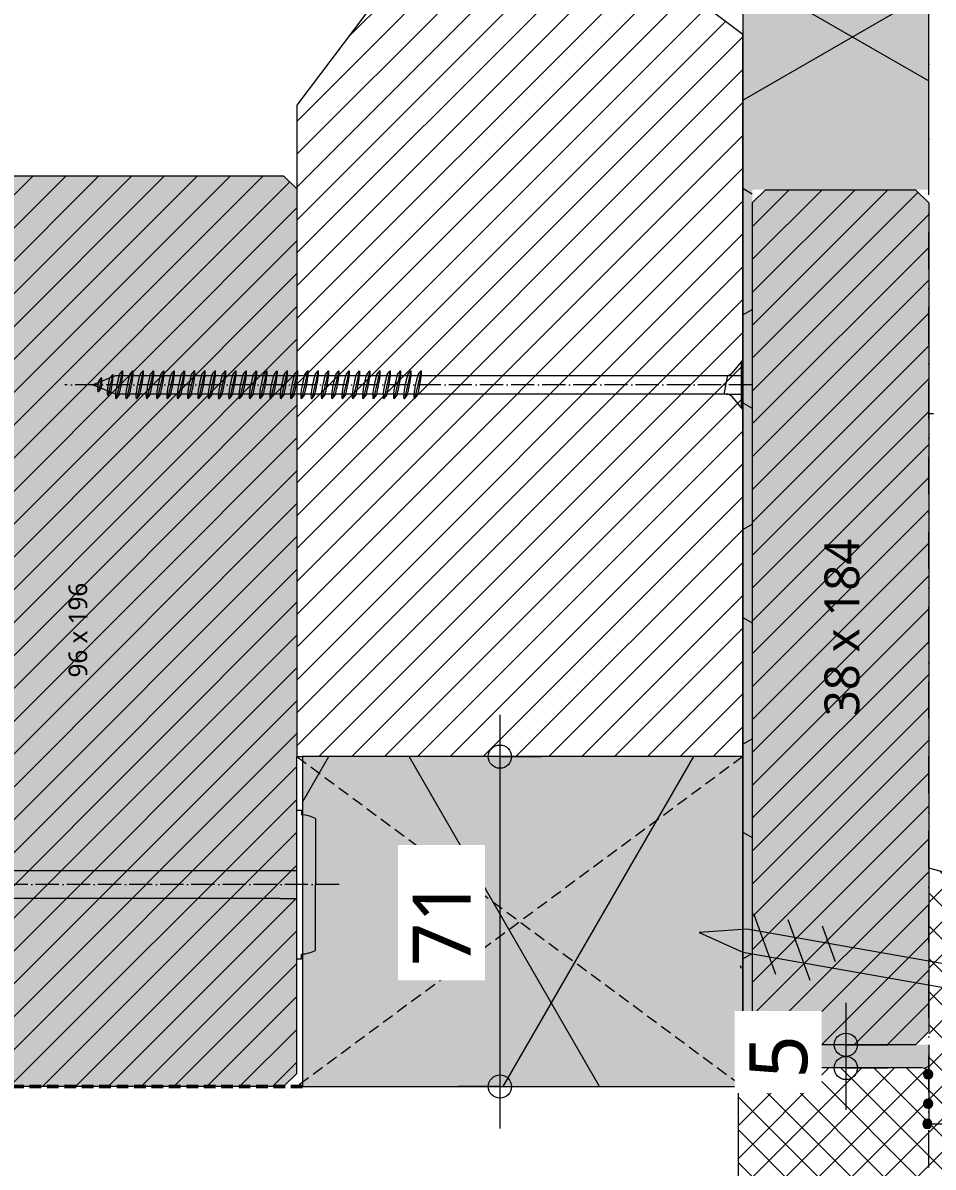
# Model space of a CAD drawing. Header units: millimetres. Extents: x 2927 to 18500, y -7154 to 6447.
# Drawn here: x 5821.5 to 6017.4, y 34 to 280.2 of the extents above; entities that cross this region are included whole.
import ezdxf

# ---------------------------------------------------------------- set-up
doc = ezdxf.new("R2010")
doc.units = ezdxf.units.MM
for name, pattern in [('MV_hartlijn_staal', [6.6, 5, -0.8, 0, -0.8]), ('MV_hidden', [3.75, 2.5, -1.25]), ('MV_stramien', [16, 8, -4, 0, -4])]:
    doc.linetypes.add(name, pattern=pattern)
for name, color, linetype, lineweight in [('A-ANNO-DIMS', 211, 'Continuous', 13), ('A-ANNO-DIMS-5', 211, 'Continuous', 13), ('A-ANNO-NOTE', 131, 'Continuous', 18), ('A-DETL', 90, 'Continuous', 13), ('A-DETL-GENF', 92, 'Continuous', 18), ('A-DETL-MEDM', 33, 'Continuous', 18)]:
    doc.layers.add(name, color=color, linetype=linetype, lineweight=lineweight)
doc.styles.add('Segoe UI', font='segoeui.ttf', dxfattribs={"height": 7.5})
doc.styles.add('Segoe UI_1', font='segoeui.ttf', dxfattribs={"height": 4})
doc.styles.add('Segoe UI_3', font='segoeui.ttf', dxfattribs={"height": 12.5})
doc.dimstyles.new('2_5_mm', dxfattribs={"dimscale": 304.8, "dimtxt": 13.092049, "dimasz": 0.016404, "dimexe": 0.029528, "dimexo": 0.0625, "dimgap": 0.014764, "dimtad": 1, "dimdec": 0, "dimzin": 0, "dimdsep": 46, "dimtxsty": 'Segoe UI_3', "dimblk1": 'DOTBLANK', "dimblk2": 'DOTBLANK', "dimsah": 1, "dimcen": 0.09, "dimdle": 0.029528, "dimazin": 0, "dimtfac": 1, "dimtdec": 4, "dimtix": 1, "dimtmove": 0, "dimatfit": 3, "dimfxl": 0.029528, "dimfxlon": 1, "dimtvp": 1, "dimtfill": 1, "dimtolj": 1, "dimtzin": 0, "dimarcsym": 2})
doc.dimstyles.new('2_5_mm_zonder_komma', dxfattribs={"dimscale": 304.8, "dimtxt": 13.092049, "dimasz": 0.016404, "dimexe": 0.029528, "dimexo": 0.0625, "dimgap": 0.008202, "dimtad": 1, "dimdec": 0, "dimdsep": 46, "dimtxsty": 'Segoe UI_3', "dimblk1": 'DOTBLANK', "dimblk2": 'DOTBLANK', "dimsah": 1, "dimcen": 0.09, "dimdle": 0.029528, "dimazin": 0, "dimtfac": 1, "dimtdec": 4, "dimtix": 1, "dimtmove": 0, "dimatfit": 3, "dimfxl": 0.029528, "dimfxlon": 1, "dimtvp": 1, "dimtfill": 1, "dimtolj": 1, "dimtzin": 0, "dimarcsym": 2})
pattern_1 = [(45, (0, 0), (-3.535534, 3.535534), []), (135, (0, 0), (-3.535534, -3.535534), [])]

# ---------------------------------------------------------------- blocks, each defined once
blk = doc.blocks.new('00 hout_rechthoekig_sls - Vuren 96x196-4309783-Details Domera')
at = {"layer": 'A-DETL-GENF'}
blk.add_hatch(color=256, dxfattribs=at).paths.add_polyline_path([(0, 93.17), (0, 2.83), (2.83, 0), (193.17, 0), (196, 2.83), (196, 93.17), (193.17, 96), (2.83, 96)])
at = {"layer": 'A-DETL-MEDM', "lineweight": 13}
h = blk.add_hatch(dxfattribs=at)
h.set_pattern_fill('FP_218', color=256, style=0, pattern_type=2)
h.set_pattern_definition([(315, (-51.283, 5880.459), (3.535534, 3.535534), [])])
h.paths.add_polyline_path([(0, 93.17), (0, 2.83), (2.83, 0), (193.17, 0), (196, 2.83), (196, 93.17), (193.17, 96), (2.83, 96)])
at = {"layer": 'A-DETL-MEDM'}
for p, q in [((0, 93.17), (2.83, 96)), ((0, 93.17), (2.83, 96)), ((2.83, 96), (193.17, 96)), ((193.17, 96), (196, 93.17)), ((193.17, 96), (196, 93.17)), ((0, 2.83), (0, 93.17)), ((196, 68), (196, 2.83)), ((2.83, 0), (0, 2.83)), ((2.83, 0), (0, 2.83)), ((196, 2.83), (193.17, 0)), ((193.17, 0), (196, 2.83)), ((2.83, 0), (71, 0))]:
    blk.add_line(p, q, dxfattribs=at)
blk = doc.blocks.new('42 isolatie - Type 1-3770195-Details Domera')
at = {"layer": 'A-DETL-GENF'}
blk.add_hatch(color=256, dxfattribs=at).paths.add_polyline_path([(334.58, -40.8), (334.2, -40.3), (333.9, -39.58), (333.79, -38.8), (333.84, -1.91), (333.99, -1.55), (334.21, -1.24), (334.17, -1), (334.16, -0.8), (328.79, -0.85), (328.79, -38.8), (144.79, -38.8), (144.79, -0.8), (0.28, -0.8), (0.28, -38.8), (97.25, -38.8), (95.74, -40.8), (334.2, -40.8)])
at = {"layer": 'A-DETL-GENF', "lineweight": 13}
h = blk.add_hatch(dxfattribs=at)
h.set_pattern_fill('FP_219', color=256, style=0, pattern_type=2)
h.set_pattern_definition([(300, (0, 0), (-34.641, -20), []), (240, (0, 0), (-34.641, 20), [])])
h.paths.add_polyline_path([(334.58, -40.8), (334.2, -40.3), (333.9, -39.58), (333.79, -38.8), (333.84, -1.91), (333.99, -1.55), (334.21, -1.24), (334.17, -1), (334.16, -0.8), (328.79, -0.85), (328.79, -38.8), (144.79, -38.8), (144.79, -0.8), (0.28, -0.8), (0.28, -38.8), (97.25, -38.8), (95.74, -40.8), (334.2, -40.8)])
at = {"layer": 'A-DETL-GENF'}
for p, q in [((144.79, -0.8), (0.28, -0.8)), ((144.79, -0.8), (0.28, -0.8)), ((95.74, -40.8), (111.42, -40.8)), ((95.74, -40.8), (111.42, -40.8)), ((111.42, -40.8), (266.79, -40.8)), ((266.79, -40.8), (308.99, -40.8)), ((308.99, -40.8), (312.42, -40.8)), ((312.42, -40.8), (334.58, -40.8))]:
    blk.add_line(p, q, dxfattribs=at)
blk = doc.blocks.new('42 isolatie - Type 1-3771084-Details Domera')
at = {"layer": 'A-DETL-GENF'}
blk.add_hatch(color=256, dxfattribs=at).paths.add_polyline_path([(95.04, -0.8), (1.28, -0.8), (1.28, -1.8), (1.18, -2.58), (0.88, -3.3), (0.28, -4.01), (0.28, -71.8), (95.04, -71.8)])
at = {"layer": 'A-DETL-GENF', "lineweight": 13}
h = blk.add_hatch(dxfattribs=at)
h.set_pattern_fill('FP_220', color=256, style=0, pattern_type=2)
h.set_pattern_definition([(300, (32.3, -205.2), (-58.89, -34), []), (240, (32.3, -205.2), (-58.89, 34), [])])
h.paths.add_polyline_path([(95.04, -0.8), (1.28, -0.8), (1.28, -1.8), (1.18, -2.58), (0.88, -3.3), (0.28, -4.01), (0.28, -71.8), (95.04, -71.8)])
at = {"layer": 'A-DETL-GENF'}
for p, q in [((95.04, -0.8), (1.28, -0.8)), ((95.04, -0.8), (1.28, -0.8)), ((95.04, -71.8), (95.04, -0.8)), ((95.04, -71.8), (95.04, -0.8)), ((0.28, -4.01), (0.28, -26.18)), ((0.28, -4.01), (0.28, -26.18)), ((0.28, -26.18), (0.28, -29.6)), ((0.28, -26.18), (0.28, -29.6)), ((0.28, -29.6), (0.28, -71.8)), ((0.28, -29.6), (0.28, -71.8)), ((0.28, -71.8), (95.04, -71.8)), ((0.28, -71.8), (95.04, -71.8))]:
    blk.add_line(p, q, dxfattribs=at)
blk = doc.blocks.new('28 schroeven 2D - Verzonken schroef 6_0x140mm-4442754-Details Domera')
at = {"layer": 'A-DETL-GENF', "linetype": 'MV_hartlijn_staal', "lineweight": 13}
blk.add_line((0, -2), (0, 145.9), dxfattribs=at)
at = {"layer": 'A-DETL-GENF', "lineweight": 5}
for p, q in [((-2, 135), (0, 140)), ((-1.52, 138.71), (-0.77, 138.07)), ((1.52, 138), (-1.52, 138.71)), ((0, 140), (2, 135)), ((0.77, 138.64), (1.52, 138)), ((-2.26, 136.66), (-1.51, 136.02)), ((2.26, 135.61), (-2.26, 136.66)), ((1.51, 136.25), (2.26, 135.61)), ((-3, 134.89), (-2.25, 134.25)), ((3, 133.5), (-3, 134.89)), ((-2, 3.55), (-2, 135)), ((2, 135), (2, 3.55)), ((2.25, 134.14), (3, 133.5)), ((-3, 132.68), (-2.25, 132.04)), ((3, 131.28), (-3, 132.68)), ((2.25, 131.92), (3, 131.28)), ((-3, 130.46), (-2.25, 129.82)), ((3, 129.07), (-3, 130.46)), ((-3, 128.25), (-2.25, 127.61)), ((3, 126.85), (-3, 128.25)), ((2.25, 129.71), (3, 129.07)), ((-3, 126.03), (-2.25, 125.39)), ((3, 124.63), (-3, 126.03)), ((2.25, 127.49), (3, 126.85)), ((-3, 123.82), (-2.25, 123.18)), ((3, 122.42), (-3, 123.82)), ((2.25, 125.27), (3, 124.63)), ((-3, 121.6), (-2.25, 120.96)), ((3, 120.2), (-3, 121.6)), ((2.25, 123.06), (3, 122.42)), ((2.25, 120.84), (3, 120.2)), ((-3, 119.38), (-2.25, 118.74)), ((3, 117.99), (-3, 119.38)), ((2.25, 118.63), (3, 117.99)), ((-3, 117.17), (-2.25, 116.53)), ((3, 115.77), (-3, 117.17)), ((2.25, 116.41), (3, 115.77)), ((-3, 114.95), (-2.25, 114.31)), ((3, 113.56), (-3, 114.95)), ((2.25, 114.2), (3, 113.56)), ((-3, 112.74), (-2.25, 112.1)), ((3, 111.34), (-3, 112.74)), ((2.25, 111.98), (3, 111.34)), ((-3, 110.52), (-2.25, 109.88)), ((3, 109.12), (-3, 110.52)), ((2.25, 109.76), (3, 109.12)), ((-3, 108.31), (-2.25, 107.67)), ((3, 106.91), (-3, 108.31)), ((-3, 106.09), (-2.25, 105.45)), ((3, 104.69), (-3, 106.09)), ((2.25, 107.55), (3, 106.91)), ((-3, 103.87), (-2.25, 103.23)), ((3, 102.48), (-3, 103.87)), ((2.25, 105.33), (3, 104.69)), ((-3, 101.66), (-2.25, 101.02)), ((3, 100.26), (-3, 101.66)), ((2.25, 103.12), (3, 102.48)), ((-3, 99.44), (-2.25, 98.8)), ((3, 98.05), (-3, 99.44)), ((2.25, 100.9), (3, 100.26)), ((2.25, 98.69), (3, 98.05)), ((-3, 97.23), (-2.25, 96.59)), ((3, 95.83), (-3, 97.23)), ((2.25, 96.47), (3, 95.83)), ((-3, 95.01), (-2.25, 94.37)), ((3, 93.62), (-3, 95.01)), ((2.25, 94.26), (3, 93.62)), ((-3, 92.8), (-2.25, 92.16)), ((3, 91.4), (-3, 92.8)), ((2.25, 92.04), (3, 91.4)), ((-3, 90.58), (-2.25, 89.94)), ((3, 89.18), (-3, 90.58)), ((2.25, 89.82), (3, 89.18)), ((-3, 88.37), (-2.25, 87.73)), ((3, 86.97), (-3, 88.37)), ((2.25, 87.61), (3, 86.97)), ((-3, 86.15), (-2.25, 85.51)), ((3, 84.75), (-3, 86.15)), ((-3, 83.93), (-2.25, 83.29)), ((3, 82.54), (-3, 83.93)), ((2.25, 85.39), (3, 84.75)), ((-3, 81.72), (-2.25, 81.08)), ((3, 80.32), (-3, 81.72)), ((2.25, 83.18), (3, 82.54)), ((-3, 79.5), (-2.25, 78.86)), ((3, 78.11), (-3, 79.5)), ((2.25, 80.96), (3, 80.32)), ((-3, 77.29), (-2.25, 76.65)), ((3, 75.89), (-3, 77.29)), ((2.25, 78.75), (3, 78.11)), ((2.25, 76.53), (3, 75.89)), ((-3, 75.07), (-2.25, 74.43)), ((3, 73.67), (-3, 75.07)), ((2.25, 74.31), (3, 73.67)), ((-3, 72.86), (-2.25, 72.22)), ((3, 71.46), (-3, 72.86)), ((2.25, 72.1), (3, 71.46)), ((-3, 70.64), (-2.25, 70)), ((3, 69.24), (-3, 70.64)), ((2.25, 69.88), (3, 69.24)), ((-2, 4), (2.03, 3.26)), ((-2.54, 2.4), (-5.4, 0)), ((-5.4, 0), (5.4, 0)), ((-5.04, 0.3), (5.04, 0.3)), ((5.4, 0), (2.54, 2.4))]:
    blk.add_line(p, q, dxfattribs=at)
at = {"layer": 'A-DETL-GENF'}
for p, q in [((-2, 3.55), (-2, 0)), ((2, 3.55), (2, 0))]:
    blk.add_line(p, q, dxfattribs=at)
at = {"layer": 'A-DETL-GENF', "lineweight": 5}
for centre, start, end in [((-3.5, 3.55), 310, 0), ((3.5, 3.55), 180, 230)]:
    blk.add_arc(centre, 1.5, start, end, dxfattribs=at)
for points in [[(-1.52, 138.71), (-1.18, 138.9), (0.77, 138.64)], [(-0.77, 138.07), (1.39, 137.84), (1.52, 138)], [(-2.26, 136.66), (-1.67, 136.92), (1.51, 136.25)], [(-1.51, 136.02), (2.02, 135.36), (2.26, 135.61)], [(-3, 134.89), (-2.17, 135.24), (2.25, 134.14)], [(-2.25, 134.25), (2.66, 133.16), (3, 133.5)], [(-3, 132.68), (-2.17, 133.03), (2.25, 131.92)], [(-3, 130.46), (-2.17, 130.81), (2.25, 129.71)], [(-2.25, 132.04), (2.66, 130.94), (3, 131.28)], [(-3, 128.25), (-2.17, 128.59), (2.25, 127.49)], [(-2.25, 129.82), (2.66, 128.73), (3, 129.07)], [(-3, 126.03), (-2.17, 126.38), (2.25, 125.27)], [(-2.25, 127.61), (2.66, 126.51), (3, 126.85)], [(-3, 123.82), (-2.17, 124.16), (2.25, 123.06)], [(-2.25, 125.39), (2.66, 124.3), (3, 124.63)], [(-2.25, 123.18), (2.66, 122.08), (3, 122.42)], [(-3, 121.6), (-2.17, 121.95), (2.25, 120.84)], [(-2.25, 120.96), (2.66, 119.87), (3, 120.2)], [(-3, 119.38), (-2.17, 119.73), (2.25, 118.63)], [(-2.25, 118.74), (2.66, 117.65), (3, 117.99)], [(-3, 117.17), (-2.17, 117.52), (2.25, 116.41)], [(-2.25, 116.53), (2.66, 115.44), (3, 115.77)], [(-3, 114.95), (-2.17, 115.3), (2.25, 114.2)], [(-2.25, 114.31), (2.66, 113.22), (3, 113.56)], [(-3, 112.74), (-2.17, 113.08), (2.25, 111.98)], [(-2.25, 112.1), (2.66, 111), (3, 111.34)], [(-3, 110.52), (-2.17, 110.87), (2.25, 109.76)], [(-3, 108.31), (-2.17, 108.65), (2.25, 107.55)], [(-2.25, 109.88), (2.66, 108.79), (3, 109.12)], [(-3, 106.09), (-2.17, 106.44), (2.25, 105.33)], [(-2.25, 107.67), (2.66, 106.57), (3, 106.91)], [(-3, 103.87), (-2.17, 104.22), (2.25, 103.12)], [(-2.25, 105.45), (2.66, 104.36), (3, 104.69)], [(-3, 101.66), (-2.17, 102.01), (2.25, 100.9)], [(-2.25, 103.23), (2.66, 102.14), (3, 102.48)], [(-2.25, 101.02), (2.66, 99.93), (3, 100.26)], [(-3, 99.44), (-2.17, 99.79), (2.25, 98.69)], [(-2.25, 98.8), (2.66, 97.71), (3, 98.05)], [(-3, 97.23), (-2.17, 97.57), (2.25, 96.47)], [(-2.25, 96.59), (2.66, 95.49), (3, 95.83)], [(-3, 95.01), (-2.17, 95.36), (2.25, 94.26)], [(-2.25, 94.37), (2.66, 93.28), (3, 93.62)], [(-3, 92.8), (-2.17, 93.14), (2.25, 92.04)], [(-2.25, 92.16), (2.66, 91.06), (3, 91.4)], [(-3, 90.58), (-2.17, 90.93), (2.25, 89.82)], [(-2.25, 89.94), (2.66, 88.85), (3, 89.18)], [(-3, 88.37), (-2.17, 88.71), (2.25, 87.61)], [(-3, 86.15), (-2.17, 86.5), (2.25, 85.39)], [(-2.25, 87.73), (2.66, 86.63), (3, 86.97)], [(-3, 83.93), (-2.17, 84.28), (2.25, 83.18)], [(-2.25, 85.51), (2.66, 84.42), (3, 84.75)], [(-3, 81.72), (-2.17, 82.07), (2.25, 80.96)], [(-2.25, 83.29), (2.66, 82.2), (3, 82.54)], [(-3, 79.5), (-2.17, 79.85), (2.25, 78.75)], [(-2.25, 81.08), (2.66, 79.98), (3, 80.32)], [(-2.25, 78.86), (2.66, 77.77), (3, 78.11)], [(-3, 77.29), (-2.17, 77.63), (2.25, 76.53)], [(-2.25, 76.65), (2.66, 75.55), (3, 75.89)], [(-3, 75.07), (-2.17, 75.42), (2.25, 74.31)], [(-2.25, 74.43), (2.66, 73.34), (3, 73.67)], [(-3, 72.86), (-2.17, 73.2), (2.25, 72.1)], [(-2.25, 72.22), (2.66, 71.12), (3, 71.46)], [(-3, 70.64), (-2.17, 70.99), (2.25, 69.88)], [(-2.25, 70), (2.66, 68.91), (3, 69.24)]]:
    blk.add_open_spline(points, degree=2, dxfattribs=at)
blk = doc.blocks.new('28 schroeven 2D - Tellerkop-schroef 8_0x280mm-4442691-Details Domera')
at = {"layer": 'A-DETL-GENF', "linetype": 'MV_hartlijn_staal', "lineweight": 13}
blk.add_line((0, -9.1), (0, 285.9), dxfattribs=at)
at = {"layer": 'A-DETL-GENF', "lineweight": 5}
for p, q in [((-3, 275), (0, 280)), ((-2.52, 278.71), (-1.77, 278.07)), ((2.52, 277.54), (-2.52, 278.71)), ((0, 280), (3, 275)), ((-3.26, 276.66), (-2.51, 276.02)), ((3.26, 275.14), (-3.26, 276.66)), ((1.77, 278.18), (2.52, 277.54)), ((2.51, 275.78), (3.26, 275.14)), ((-4, 274.89), (-3.25, 274.25)), ((4, 273.03), (-4, 274.89)), ((-3, 3.55), (-3, 275)), ((3, 275), (3, 3.55)), ((3.25, 273.67), (4, 273.03)), ((-4, 269.63), (-3.25, 268.99)), ((4, 267.77), (-4, 269.63)), ((3.25, 268.41), (4, 267.77)), ((-4, 264.37), (-3.25, 263.73)), ((4, 262.5), (-4, 264.37)), ((3.25, 263.14), (4, 262.5)), ((-4, 259.1), (-3.25, 258.46)), ((4, 257.24), (-4, 259.1)), ((3.25, 257.88), (4, 257.24)), ((-4, 253.84), (-3.25, 253.2)), ((4, 251.97), (-4, 253.84)), ((3.25, 252.61), (4, 251.97)), ((-4, 248.57), (-3.25, 247.93)), ((4, 246.71), (-4, 248.57)), ((3.25, 247.35), (4, 246.71)), ((-4, 243.31), (-3.25, 242.67)), ((4, 241.45), (-4, 243.31)), ((3.25, 242.09), (4, 241.45)), ((-4, 238.04), (-3.25, 237.4)), ((4, 236.18), (-4, 238.04)), ((3.25, 236.82), (4, 236.18)), ((-4, 232.78), (-3.25, 232.14)), ((4, 230.92), (-4, 232.78)), ((3.25, 231.56), (4, 230.92)), ((-4, 227.51), (-3.25, 226.87)), ((4, 225.65), (-4, 227.51)), ((3.25, 226.29), (4, 225.65)), ((-4, 222.25), (-3.25, 221.61)), ((4, 220.39), (-4, 222.25)), ((3.25, 221.03), (4, 220.39)), ((-4, 216.99), (-3.25, 216.35)), ((4, 215.12), (-4, 216.99)), ((3.25, 215.76), (4, 215.12)), ((-4, 211.72), (-3.25, 211.08)), ((4, 209.86), (-4, 211.72)), ((3.25, 210.5), (4, 209.86)), ((-4, 206.46), (-3.25, 205.82)), ((4, 204.59), (-4, 206.46)), ((3.25, 205.23), (4, 204.59)), ((-4, 201.19), (-3.25, 200.55)), ((4, 199.33), (-4, 201.19)), ((3.25, 199.97), (4, 199.33)), ((-4, 195.93), (-3.25, 195.29)), ((4, 194.07), (-4, 195.93)), ((3.25, 194.71), (4, 194.07)), ((-4, 190.66), (-3.25, 190.02)), ((4, 188.8), (-4, 190.66)), ((3.25, 189.44), (4, 188.8)), ((-4, 185.4), (-3.25, 184.76)), ((4, 183.54), (-4, 185.4)), ((3.25, 184.18), (4, 183.54)), ((-4, 180.13), (-3.25, 179.49)), ((4, 178.27), (-4, 180.13)), ((3.25, 178.91), (4, 178.27)), ((-4, 174.87), (-3.25, 174.23)), ((4, 173.01), (-4, 174.87)), ((3.25, 173.65), (4, 173.01)), ((-4, 169.61), (-3.25, 168.97)), ((4, 167.74), (-4, 169.61)), ((3.25, 168.38), (4, 167.74)), ((-4, 164.34), (-3.25, 163.7)), ((4, 162.48), (-4, 164.34)), ((3.25, 163.12), (4, 162.48)), ((-4, 159.08), (-3.25, 158.44)), ((4, 157.21), (-4, 159.08)), ((3.25, 157.85), (4, 157.21)), ((-4, 153.81), (-3.25, 153.17)), ((4, 151.95), (-4, 153.81)), ((3.25, 152.59), (4, 151.95)), ((-4, 148.55), (-3.25, 147.91)), ((4, 146.69), (-4, 148.55)), ((3.25, 147.33), (4, 146.69)), ((-4, 143.28), (-3.25, 142.64)), ((4, 141.42), (-4, 143.28)), ((3.25, 142.06), (4, 141.42)), ((-4, 138.02), (-3.25, 137.38)), ((4, 136.16), (-4, 138.02)), ((3.25, 136.8), (4, 136.16)), ((-4, 132.76), (-3.25, 132.12)), ((4, 130.89), (-4, 132.76)), ((3.25, 131.53), (4, 130.89)), ((-4, 127.49), (-3.25, 126.85)), ((4, 125.63), (-4, 127.49)), ((3.25, 126.27), (4, 125.63)), ((-4, 122.23), (-3.25, 121.59)), ((4, 120.36), (-4, 122.23)), ((3.25, 121), (4, 120.36)), ((-4, 116.96), (-3.25, 116.32)), ((4, 115.1), (-4, 116.96)), ((3.25, 115.74), (4, 115.1)), ((-4, 111.7), (-3.25, 111.06)), ((4, 109.84), (-4, 111.7)), ((3.25, 110.48), (4, 109.84)), ((-4, 106.43), (-3.25, 105.79)), ((4, 104.57), (-4, 106.43)), ((3.25, 105.21), (4, 104.57)), ((-4, 101.17), (-3.25, 100.53)), ((4, 99.31), (-4, 101.17)), ((3.25, 99.95), (4, 99.31)), ((-4, 95.9), (-3.25, 95.26)), ((4, 94.04), (-4, 95.9)), ((3.25, 94.68), (4, 94.04)), ((-4, 90.64), (-3.25, 90)), ((4, 88.78), (-4, 90.64)), ((3.25, 89.42), (4, 88.78)), ((-16, 0), (16, 0)), ((-16, 0), (-16, -1)), ((16, 0), (16, -1)), ((-16, -1), (-15, -1)), ((16, -1), (15, -1)), ((-14.2, -4), (0, -4)), ((14.2, -4), (0, -4))]:
    blk.add_line(p, q, dxfattribs=at)
at = {"layer": 'A-DETL-GENF'}
for p, q in [((-3, 3.55), (-3, 0)), ((3, 3.55), (3, 0))]:
    blk.add_line(p, q, dxfattribs=at)
at = {"layer": 'A-DETL-GENF', "lineweight": 5}
for centre, start, end in [((-6.79, -0.41), 184.1259, 205.8741), ((6.79, -0.41), 334.1259, 355.8741)]:
    blk.add_arc(centre, 8.23, start, end, dxfattribs=at)
for points in [[(-2.52, 278.71), (-1.85, 279.01), (1.77, 278.18)], [(-3.26, 276.66), (-2.34, 277.03), (2.51, 275.78)], [(-2.51, 276.02), (2.88, 274.77), (3.26, 275.14)], [(-1.77, 278.07), (2.25, 277.26), (2.52, 277.54)], [(-4, 274.89), (-2.83, 275.35), (3.25, 273.67)], [(-3.25, 274.25), (3.51, 272.58), (4, 273.03)], [(-4, 269.63), (-2.83, 270.08), (3.25, 268.41)], [(-3.25, 268.99), (3.51, 267.31), (4, 267.77)], [(-4, 264.37), (-2.83, 264.82), (3.25, 263.14)], [(-3.25, 263.73), (3.51, 262.05), (4, 262.5)], [(-4, 259.1), (-2.83, 259.55), (3.25, 257.88)], [(-3.25, 258.46), (3.51, 256.78), (4, 257.24)], [(-4, 253.84), (-2.83, 254.29), (3.25, 252.61)], [(-3.25, 253.2), (3.51, 251.52), (4, 251.97)], [(-4, 248.57), (-2.83, 249.02), (3.25, 247.35)], [(-3.25, 247.93), (3.51, 246.25), (4, 246.71)], [(-4, 243.31), (-2.83, 243.76), (3.25, 242.09)], [(-3.25, 242.67), (3.51, 240.99), (4, 241.45)], [(-4, 238.04), (-2.83, 238.5), (3.25, 236.82)], [(-3.25, 237.4), (3.51, 235.73), (4, 236.18)], [(-4, 232.78), (-2.83, 233.23), (3.25, 231.56)], [(-3.25, 232.14), (3.51, 230.46), (4, 230.92)], [(-4, 227.51), (-2.83, 227.97), (3.25, 226.29)], [(-3.25, 226.87), (3.51, 225.2), (4, 225.65)], [(-4, 222.25), (-2.83, 222.7), (3.25, 221.03)], [(-3.25, 221.61), (3.51, 219.93), (4, 220.39)], [(-4, 216.99), (-2.83, 217.44), (3.25, 215.76)], [(-3.25, 216.35), (3.51, 214.67), (4, 215.12)], [(-4, 211.72), (-2.83, 212.17), (3.25, 210.5)], [(-3.25, 211.08), (3.51, 209.4), (4, 209.86)], [(-4, 206.46), (-2.83, 206.91), (3.25, 205.23)], [(-3.25, 205.82), (3.51, 204.14), (4, 204.59)], [(-4, 201.19), (-2.83, 201.65), (3.25, 199.97)], [(-3.25, 200.55), (3.51, 198.87), (4, 199.33)], [(-4, 195.93), (-2.83, 196.38), (3.25, 194.71)], [(-3.25, 195.29), (3.51, 193.61), (4, 194.07)], [(-4, 190.66), (-2.83, 191.12), (3.25, 189.44)], [(-3.25, 190.02), (3.51, 188.35), (4, 188.8)], [(-4, 185.4), (-2.83, 185.85), (3.25, 184.18)], [(-3.25, 184.76), (3.51, 183.08), (4, 183.54)], [(-4, 180.13), (-2.83, 180.59), (3.25, 178.91)], [(-3.25, 179.49), (3.51, 177.82), (4, 178.27)], [(-4, 174.87), (-2.83, 175.32), (3.25, 173.65)], [(-3.25, 174.23), (3.51, 172.55), (4, 173.01)], [(-4, 169.61), (-2.83, 170.06), (3.25, 168.38)], [(-3.25, 168.97), (3.51, 167.29), (4, 167.74)], [(-4, 164.34), (-2.83, 164.79), (3.25, 163.12)], [(-3.25, 163.7), (3.51, 162.02), (4, 162.48)], [(-4, 159.08), (-2.83, 159.53), (3.25, 157.85)], [(-3.25, 158.44), (3.51, 156.76), (4, 157.21)], [(-4, 153.81), (-2.83, 154.27), (3.25, 152.59)], [(-3.25, 153.17), (3.51, 151.5), (4, 151.95)], [(-4, 148.55), (-2.83, 149), (3.25, 147.33)], [(-3.25, 147.91), (3.51, 146.23), (4, 146.69)], [(-4, 143.28), (-2.83, 143.74), (3.25, 142.06)], [(-3.25, 142.64), (3.51, 140.97), (4, 141.42)], [(-4, 138.02), (-2.83, 138.47), (3.25, 136.8)], [(-3.25, 137.38), (3.51, 135.7), (4, 136.16)], [(-4, 132.76), (-2.83, 133.21), (3.25, 131.53)], [(-3.25, 132.12), (3.51, 130.44), (4, 130.89)], [(-4, 127.49), (-2.83, 127.94), (3.25, 126.27)], [(-3.25, 126.85), (3.51, 125.17), (4, 125.63)], [(-4, 122.23), (-2.83, 122.68), (3.25, 121)], [(-3.25, 121.59), (3.51, 119.91), (4, 120.36)], [(-4, 116.96), (-2.83, 117.41), (3.25, 115.74)], [(-3.25, 116.32), (3.51, 114.64), (4, 115.1)], [(-4, 111.7), (-2.83, 112.15), (3.25, 110.48)], [(-3.25, 111.06), (3.51, 109.38), (4, 109.84)], [(-4, 106.43), (-2.83, 106.89), (3.25, 105.21)], [(-3.25, 105.79), (3.51, 104.12), (4, 104.57)], [(-4, 101.17), (-2.83, 101.62), (3.25, 99.95)], [(-3.25, 100.53), (3.51, 98.85), (4, 99.31)], [(-4, 95.9), (-2.83, 96.36), (3.25, 94.68)], [(-3.25, 95.26), (3.51, 93.59), (4, 94.04)], [(-4, 90.64), (-2.83, 91.09), (3.25, 89.42)], [(-3.25, 90), (3.51, 88.32), (4, 88.78)]]:
    blk.add_open_spline(points, degree=2, dxfattribs=at)
blk = doc.blocks.new('00 hout_rechthoekig_sls - SLS 38x184-V184-Details Domera')
at = {"layer": 'A-DETL-GENF'}
blk.add_hatch(color=256, dxfattribs=at).paths.add_polyline_path([(184, 35.17), (181.17, 38), (2.83, 38), (0, 35.17), (0, 2.83), (2.83, 0), (181.17, 0), (184, 2.83)])
at = {"layer": 'A-DETL-MEDM', "lineweight": 13}
h = blk.add_hatch(dxfattribs=at)
h.set_pattern_fill('FP_229', color=256, style=0, pattern_type=2)
h.set_pattern_definition([(135, (244.283, -5978.459), (-3.535534, -3.535534), [])])
h.paths.add_polyline_path([(184, 35.17), (181.17, 38), (2.83, 38), (0, 35.17), (0, 2.83), (2.83, 0), (181.17, 0), (184, 2.83)])
at = {"layer": 'A-DETL-MEDM'}
for p, q in [((0, 35.17), (2.83, 38)), ((0, 35.17), (2.83, 38)), ((2.83, 38), (181.17, 38)), ((181.17, 38), (184, 35.17)), ((181.17, 38), (184, 35.17)), ((0, 2.83), (0, 35.17)), ((184, 35.17), (184, 2.83)), ((2.83, 0), (0, 2.83)), ((2.83, 0), (0, 2.83)), ((184, 2.83), (181.17, 0)), ((181.17, 0), (184, 2.83)), ((2.83, 0), (155.79, 0)), ((155.79, 0), (167.98, 0)), ((167.98, 0), (181.17, 0))]:
    blk.add_line(p, q, dxfattribs=at)
blk = doc.blocks.new('28 schroef - 5_0x80-3186763-Details Domera')
at = {"layer": 'A-DETL-GENF', "lineweight": 13}
h = blk.add_hatch(dxfattribs=at)
h.set_pattern_fill('FP_90', color=256, style=0, pattern_type=2)
h.set_pattern_definition([(120, (0, 0), (-11.2583, -6.5), [])])
h.paths.add_polyline_path([(70, -6), (70, 6), (50, 6), (50, -6)])
h = blk.add_hatch(dxfattribs=at)
h.set_pattern_fill('FP_91', color=256, style=0, pattern_type=2)
h.set_pattern_definition([(120, (7.5, 0), (-11.2583, -6.5), [])])
h.paths.add_polyline_path([(70, -6), (70, 6), (50, 6), (50, -6)])
for p, q in [((0, 6), (0, -6)), ((5, 2.5), (0, 6)), ((70, 2.5), (5, 2.5)), ((80, 0), (70, 2.5)), ((70, -2.5), (80, 0)), ((0, -6), (5, -2.5)), ((5, -2.5), (70, -2.5))]:
    blk.add_line(p, q, dxfattribs=at)
blk = doc.blocks.new('DIMBLOCK209-Details Domera')
at = {"layer": 'A-ANNO-DIMS-5'}
for p, q in [((5924.17, 131.28), (5924.17, 42.28)), ((5924.17, 122.28), (5915.17, 122.28)), ((5924.17, 122.28), (5933.17, 122.28)), ((5924.17, 51.28), (5915.17, 51.28)), ((5924.17, 51.28), (5933.17, 51.28))]:
    blk.add_line(p, q, dxfattribs=at)
for centre in [(5924.17, 122.28), (5924.17, 51.28)]:
    blk.add_circle(centre, 2.5, dxfattribs=at)
at = {"layer": 'A-ANNO-DIMS-5', "color": 0, "insert": (5905.36, 77.26), "char_height": 12.5, "width": 22.8516, "attachment_point": 1, "rotation": 90, "line_spacing_factor": 1.142579, "style": 'Segoe UI_3', "bg_fill": 3, "box_fill_scale": 1.25, "bg_fill_color": 9, "bg_fill_true_color": 13158600, "bg_fill_transparency": 0}
blk.add_mtext('71', dxfattribs=at)
blk = doc.blocks.new('_DotBlank')
at = {"color": 0, "linetype": 'ByBlock', "lineweight": -2}
blk.add_line((-0.5, 0), (-1, 0), dxfattribs=at)
blk.add_circle((0, 0), 0.5, dxfattribs=at)
blk = doc.blocks.new('DIMBLOCK233-Details Domera')
at = {"layer": 'A-ANNO-DIMS-5'}
for p, q in [((5998.62, 69.28), (5998.62, 46.28)), ((5998.62, 60.28), (5989.62, 60.28)), ((5998.62, 60.28), (6007.62, 60.28)), ((5998.62, 55.28), (5989.62, 55.28)), ((5998.62, 55.28), (6007.62, 55.28))]:
    blk.add_line(p, q, dxfattribs=at)
for centre in [(5998.62, 60.28), (5998.62, 55.28)]:
    blk.add_circle(centre, 2.5, dxfattribs=at)
at = {"layer": 'A-ANNO-DIMS-5', "color": 0, "insert": (5977.82, 53.02), "char_height": 12.5, "width": 11.4258, "attachment_point": 1, "rotation": 90, "line_spacing_factor": 1.142579, "style": 'Segoe UI_3', "bg_fill": 3, "box_fill_scale": 1.25, "bg_fill_color": 9, "bg_fill_true_color": 13158600, "bg_fill_transparency": 0}
blk.add_mtext('5', dxfattribs=at)

msp = doc.modelspace()

# ---------------------------------------------------------------- hatches: boundary and pattern name
at = {"layer": 'A-DETL-GENF', "lineweight": 13}
h = msp.add_hatch(dxfattribs=at)
h.set_pattern_fill('FP_10', color=250, style=0, pattern_type=2)
h.set_pattern_definition([(45, (0, 0), (-3.535534, 3.535534), [])])
h.paths.add_polyline_path([(5881.7, 122.28), (5976.46, 122.28), (5976.46, 277.66), (5922.54, 318.28), (5880.46, 262.43), (5880.46, 122.28)])
h = msp.add_hatch(dxfattribs=at)
h.set_pattern_fill('FP_12', color=250, style=0, pattern_type=2)
h.set_pattern_definition(pattern_1)
h.paths.add_polyline_path([(6021.47, 43.28), (6021.5, 43.54), (6021.6, 43.78), (6021.76, 43.99), (6021.97, 44.15), (6022.21, 44.25), (6022.47, 44.28), (6022.73, 44.25), (6022.97, 44.15), (6023.18, 43.99), (6023.34, 43.78), (6023.44, 43.54), (6023.47, 43.28), (6027.79, 43.28), (6027.83, 43.54), (6027.93, 43.78), (6028.08, 43.99), (6028.29, 44.15), (6028.61, 44.26), (6028.79, 44.28), (6029.05, 44.25), (6029.29, 44.15), (6029.5, 43.99), (6029.66, 43.78), (6029.76, 43.54), (6029.79, 43.28), (6034.11, 43.28), (6034.15, 43.54), (6034.25, 43.78), (6034.41, 43.99), (6034.61, 44.15), (6034.86, 44.25), (6035.11, 44.28), (6035.37, 44.25), (6035.61, 44.15), (6035.82, 43.99), (6035.98, 43.78), (6036.08, 43.54), (6036.11, 43.28), (6040.44, 43.28), (6040.47, 43.54), (6040.57, 43.78), (6040.73, 43.99), (6040.94, 44.15), (6041.18, 44.25), (6041.44, 44.28), (6041.69, 44.25), (6041.94, 44.15), (6042.14, 43.99), (6042.3, 43.78), (6042.4, 43.54), (6042.44, 43.28), (6044.46, 43.28), (6044.46, 46.61), (6044.33, 46.6), (6044.07, 46.63), (6043.83, 46.73), (6043.63, 46.89), (6043.47, 47.1), (6043.37, 47.34), (6043.33, 47.6), (6043.37, 47.86), (6043.47, 48.1), (6043.63, 48.3), (6043.83, 48.46), (6044.07, 48.56), (6044.46, 48.61), (6044.46, 52.94), (6044.33, 52.92), (6044.07, 52.95), (6043.83, 53.05), (6043.63, 53.21), (6043.47, 53.42), (6043.37, 53.66), (6043.33, 53.92), (6043.37, 54.18), (6043.47, 54.42), (6043.63, 54.63), (6043.83, 54.78), (6044.07, 54.88), (6044.46, 54.92), (6044.46, 90.78), (6016.46, 98.28), (6016.46, 54.9), (6016.59, 54.88), (6016.83, 54.78), (6017.04, 54.63), (6017.2, 54.42), (6017.3, 54.18), (6017.33, 53.92), (6017.3, 53.66), (6017.2, 53.42), (6017.04, 53.21), (6016.83, 53.05), (6016.46, 52.92), (6016.46, 48.58), (6016.59, 48.56), (6016.83, 48.46), (6017.04, 48.3), (6017.2, 48.1), (6017.3, 47.86), (6017.33, 47.6), (6017.3, 47.34), (6017.2, 47.1), (6017.04, 46.89), (6016.83, 46.73), (6016.46, 46.6), (6016.46, 44.23), (6016.65, 44.15), (6016.85, 43.99), (6017.04, 43.72), (6017.11, 43.54), (6017.15, 43.28)])
h = msp.add_hatch(dxfattribs=at)
h.set_pattern_fill('FP_12', color=250, style=0, pattern_type=2)
h.set_pattern_definition(pattern_1)
h.paths.add_polyline_path([(6037.96, -11.72), (6038.35, -11.67), (6038.71, -11.52), (6039.02, -11.28), (6039.34, -10.78), (6039.41, -10.61), (6039.46, -10.22), (6039.46, 18.62), (6087.46, 18.62), (6087.98, 18.69), (6088.46, 18.89), (6088.87, 19.2), (6089.19, 19.62), (6089.39, 20.1), (6089.46, 20.62), (6089.46, 52.28), (6089.36, 53.06), (6089.06, 53.78), (6088.58, 54.4), (6087.96, 54.88), (6087.24, 55.18), (6086.46, 55.28), (6045.57, 55.23), (6045.04, 54.95), (6044.85, 54.78), (6045.15, 54.48), (6045.2, 54.42), (6045.3, 54.18), (6045.33, 53.92), (6045.3, 53.66), (6045.2, 53.42), (6045.04, 53.21), (6044.83, 53.05), (6044.46, 52.92), (6044.46, 48.58), (6044.59, 48.56), (6044.83, 48.46), (6045.08, 48.25), (6045.2, 48.1), (6045.3, 47.86), (6045.33, 47.6), (6045.3, 47.34), (6045.2, 47.1), (6044.9, 46.78), (6044.83, 46.73), (6044.46, 46.6), (6044.46, 43.28), (6042.44, 43.28), (6042.4, 43.02), (6042.3, 42.78), (6042.14, 42.58), (6041.94, 42.42), (6041.69, 42.32), (6041.44, 42.28), (6041.18, 42.32), (6040.94, 42.42), (6040.73, 42.58), (6040.57, 42.78), (6040.47, 43.02), (6040.44, 43.28), (6036.11, 43.28), (6036.08, 43.02), (6035.98, 42.78), (6035.82, 42.58), (6035.61, 42.42), (6035.37, 42.32), (6035.11, 42.28), (6034.86, 42.32), (6034.61, 42.42), (6034.41, 42.58), (6034.25, 42.78), (6034.15, 43.02), (6034.11, 43.28), (6029.79, 43.28), (6029.76, 43.02), (6029.66, 42.78), (6029.5, 42.58), (6029.29, 42.42), (6029.05, 42.32), (6028.61, 42.31), (6028.53, 42.32), (6028.29, 42.42), (6028.08, 42.58), (6027.93, 42.78), (6027.83, 43.02), (6027.79, 43.28), (6023.47, 43.28), (6023.44, 43.02), (6023.34, 42.78), (6023.18, 42.58), (6022.97, 42.42), (6022.73, 42.32), (6022.47, 42.28), (6022.21, 42.32), (6021.97, 42.42), (6021.76, 42.58), (6021.6, 42.78), (6021.5, 43.02), (6021.47, 43.28), (6017.15, 43.28), (6017.11, 43.02), (6016.97, 42.73), (6016.85, 42.58), (6016.46, 42.34), (6016.41, 42.32), (6016.15, 42.28), (6015.74, 42.38), (6015.65, 42.42), (6015.44, 42.58), (6015.28, 42.78), (6015.18, 43.02), (6015.15, 43.28), (6015.23, 43.67), (6015.33, 43.85), (6015.47, 44.01), (6015.65, 44.15), (6016.07, 44.27), (6016.34, 44.26), (6016.46, 44.28), (6016.46, 46.61), (6016.33, 46.6), (6016.04, 46.65), (6015.83, 46.73), (6015.63, 46.89), (6015.47, 47.1), (6015.37, 47.34), (6015.33, 47.6), (6015.37, 47.86), (6015.47, 48.1), (6015.63, 48.3), (6015.83, 48.46), (6016.07, 48.56), (6016.46, 48.61), (6016.46, 52.94), (6016.33, 52.92), (6016.07, 52.95), (6015.83, 53.05), (6015.63, 53.21), (6015.47, 53.42), (6015.37, 53.66), (6015.33, 53.92), (6015.37, 54.18), (6015.47, 54.42), (6015.72, 54.7), (6015.97, 54.88), (6015.71, 55.08), (6015.35, 55.23), (6014.96, 55.28), (5978.46, 55.28), (5977.68, 55.18), (5976.96, 54.88), (5976.34, 54.4), (5975.86, 53.78), (5975.56, 53.06), (5975.46, 52.28), (5975.46, -8.72), (5975.56, -9.49), (5975.86, -10.22), (5976.34, -10.84), (5976.96, -11.32), (5977.68, -11.61), (5978.46, -11.72), (6028.61, -11.72)])
at = {"layer": 'A-DETL-GENF'}
for points in [[(6016.33, 52.92), (6016.59, 52.95), (6016.83, 53.05), (6017.04, 53.21), (6017.2, 53.42), (6017.3, 53.66), (6017.33, 53.92), (6017.3, 54.18), (6017.2, 54.42), (6017.04, 54.63), (6016.83, 54.78), (6016.59, 54.88), (6016.33, 54.92), (6016.07, 54.88), (6015.83, 54.78), (6015.63, 54.63), (6015.47, 54.42), (6015.37, 54.18), (6015.33, 53.92), (6015.37, 53.66), (6015.47, 53.42), (6015.63, 53.21), (6015.83, 53.05), (6016.07, 52.95)], [(6016.33, 46.6), (6016.59, 46.63), (6016.83, 46.73), (6017.04, 46.89), (6017.2, 47.1), (6017.3, 47.34), (6017.33, 47.6), (6017.3, 47.86), (6017.2, 48.1), (6017.04, 48.3), (6016.83, 48.46), (6016.59, 48.56), (6016.33, 48.6), (6016.07, 48.56), (6015.83, 48.46), (6015.63, 48.3), (6015.47, 48.1), (6015.37, 47.86), (6015.33, 47.6), (6015.37, 47.34), (6015.47, 47.1), (6015.63, 46.89), (6015.83, 46.73), (6016.07, 46.63)], [(6016.15, 42.28), (6016.41, 42.32), (6016.65, 42.42), (6016.85, 42.58), (6017.01, 42.78), (6017.11, 43.02), (6017.15, 43.28), (6017.11, 43.54), (6017.01, 43.78), (6016.85, 43.99), (6016.65, 44.15), (6016.41, 44.25), (6016.15, 44.28), (6015.89, 44.25), (6015.65, 44.15), (6015.44, 43.99), (6015.28, 43.78), (6015.18, 43.54), (6015.15, 43.28), (6015.18, 43.02), (6015.28, 42.78), (6015.44, 42.58), (6015.65, 42.42), (6015.89, 42.32)]]:
    msp.add_hatch(color=7, dxfattribs=at).paths.add_polyline_path(points)

# ---------------------------------------------------------------- linework, layer by layer
at = {"layer": 'A-DETL', "linetype": 'MV_stramien', "lineweight": 18}
msp.add_line((6016.46, -223.72), (6016.46, 887.83), dxfattribs=at)
at = {"layer": 'A-DETL', "lineweight": 18}
for p, q in [((5922.54, 318.28), (5880.46, 262.43)), ((5976.46, 277.66), (5922.54, 318.28)), ((5976.46, 122.28), (5976.46, 277.66)), ((5880.46, 262.43), (5880.46, 122.28)), ((6016.46, 196.14), (6017.46, 196.14)), ((5880.46, 122.28), (5881.7, 122.28)), ((6044.46, 90.78), (6016.46, 98.28)), ((6016.46, 60.28), (6016.46, 54.9)), ((6014.96, 55.28), (5978.46, 55.28)), ((5975.46, 52.28), (5975.46, -8.72)), ((6016.46, 52.94), (6016.46, 48.61)), ((6016.46, 46.61), (6016.46, 44.22)), ((6017.15, 43.28), (6021.47, 43.28))]:
    msp.add_line(p, q, dxfattribs=at)
at = {"layer": 'A-DETL', "linetype": 'MV_hidden', "lineweight": 18}
for p, q in [((5880.46, 122.28), (5975.46, 52.02)), ((5976.46, 122.28), (5880.46, 51.28))]:
    msp.add_line(p, q, dxfattribs=at)
at = {"layer": 'A-DETL', "linetype": 'MV_hidden', "lineweight": 50}
msp.add_line((5881.7, 51.28), (5751.46, 51.28), dxfattribs=at)
at = {"layer": 'A-DETL', "lineweight": 18}
for centre, radius, start, end in [((5978.46, 52.28), 3, 90, 180), ((6014.96, 53.78), 1.5, 45.3263, 90), ((6016.33, 53.92), 1, 90, 270), ((6016.33, 53.92), 1, 270, 90), ((6016.33, 47.6), 1, 90, 270), ((6016.33, 47.6), 1, 270, 90), ((6016.15, 43.28), 1, 0, 180), ((6016.15, 43.28), 1, 180, 360)]:
    msp.add_arc(centre, radius, start, end, dxfattribs=at)

# ---------------------------------------------------------------- block references
at = {"layer": 'A-DETL-GENF'}
for name, p, rotation in [('42 isolatie - Type 1-3770195-Details Domera', (6017.26, 389.08), 269.9999999999999), ('28 schroeven 2D - Verzonken schroef 6_0x140mm-4442754-Details Domera', (5976.46, 202.28), 90.0000000000001), ('42 isolatie - Type 1-3771084-Details Domera', (5976.74, 50.48), 180), ('28 schroeven 2D - Tellerkop-schroef 8_0x280mm-4442691-Details Domera', (5880.46, 94.78), 90.0000000000001)]:
    msp.add_blockref(name, p, dxfattribs=dict(at, rotation=rotation))
at = {"layer": 'A-DETL-GENF', "lineweight": 13, "rotation": 170}
msp.add_blockref('28 schroef - 5_0x80-3186763-Details Domera', (6045.85, 70.52), dxfattribs=at)
at = {"layer": 'A-DETL-MEDM'}
for name, p, rotation in [('00 hout_rechthoekig_sls - Vuren 96x196-4309783-Details Domera', (5880.46, 51.28), 90.00000000000026), ('00 hout_rechthoekig_sls - SLS 38x184-V184-Details Domera', (5978.46, 244.28), 270)]:
    msp.add_blockref(name, p, dxfattribs=dict(at, rotation=rotation))

# ---------------------------------------------------------------- texts
at = {"layer": 'A-ANNO-NOTE', "lineweight": 13, "attachment_point": 1, "rotation": 90}
for s, insert, char_height, width, style in [('38 x 184', (5994.02, 130.99), 7.5, 47.2996, 'Segoe UI'), ('96 x 196', (5831.35, 139.32), 4, 27.6582, 'Segoe UI_1')]:
    msp.add_mtext(s, dxfattribs=dict(at, insert=insert, char_height=char_height, width=width, style=style))

# ---------------------------------------------------------------- next in the draw order: dimensions: what is measured, and where the dimension line sits
at = {"layer": 'A-ANNO-DIMS'}
for base, p1, p2, dimstyle, override, picture, middle in [((5924.17, 51.28), (5933.17, 122.28), (5933.17, 51.28), '2_5_mm_zonder_komma', {"dimpost": '<>', "dimfxl": 71}, 'DIMBLOCK209-Details Domera', (5915.28, 86.78)), ((5998.62, 55.28), (6007.62, 60.28), (6007.62, 55.28), '2_5_mm', {"dimpost": '<>', "dimfxl": 5}, 'DIMBLOCK233-Details Domera', (5987.77, 57.78))]:
    dim = msp.add_linear_dim(base=base, p1=p1, p2=p2, angle=90, dimstyle=dimstyle, override=override, dxfattribs=at)
    dim.commit()
    dim.dimension.update_dxf_attribs({"geometry": picture, "text_midpoint": middle})

doc.saveas('drawing.dxf')
